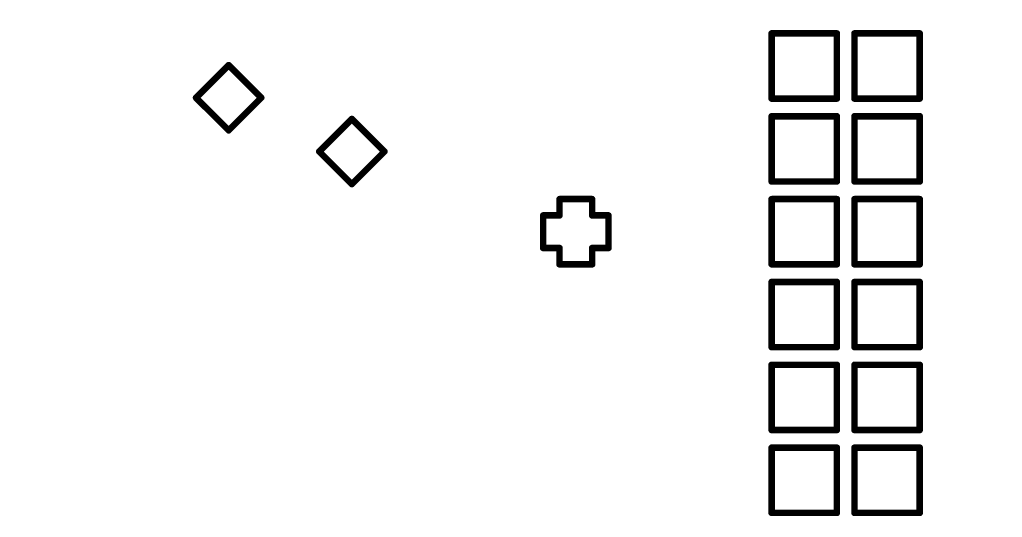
# Model space of a CAD drawing. Header units: millimetres. Extents: x -55 to 2039, y 0 to 512.
# Drawn here: x 207.3 to 237.42, y 230.56 to 245.82 of the extents above; entities that cross this region are included whole.
import ezdxf
from ezdxf import colors
from ezdxf.entities.mleader import LeaderData, LeaderLine
from ezdxf.enums import TextEntityAlignment as Align
from ezdxf.math import Vec2, Vec3

# ---------------------------------------------------------------- set-up
doc = ezdxf.new("R2010")
doc.units = ezdxf.units.MM
doc.linetypes.add('Сплошная', pattern=[0])
doc.layers.add('Drill Drawing', color=1, linetype='Continuous')
doc.layers.add('Виды', color=30, linetype='Continuous')
doc.layers.add('текст', color=2, linetype='Continuous', lineweight=30)
doc.styles.add('GOST TYPE B', font='', dxfattribs={"height": 3.5})
doc.styles.get('GOST TYPE B').set_extended_font_data('GOST type B')

# ---------------------------------------------------------------- blocks, each defined once
blk = doc.blocks.new('Шероховатость')
at = {"lineweight": 50, "transparency": 16777216}
for p, q in [((-32.506, -11.445), (-28.785, -5)), ((-28.785, -5), (-5, -5)), ((-10.278, -11.581), (-7.16, -6.181)), ((-34.366, -8.223), (-32.506, -11.445)), ((-11.836, -8.881), (-10.278, -11.581))]:
    blk.add_line(p, q, dxfattribs=at)
at = {"layer": 'текст', "linetype": 'Continuous', "lineweight": 25, "transparency": 16777216, "insert": (-29.093, -6.142), "char_height": 5, "attachment_point": 1, "style": 'GOST TYPE B'}
blk.add_mtext_dynamic_manual_height_columns('Ra6,3{\\fGOST Type AU|b1|i0|c204|p2;(   )}', width=25.94731, gutter_width=17.5, heights=[0], dxfattribs=at)
blk = doc.blocks.new('_DotSmall')
at = {"color": 0, "linetype": 'ByBlock', "lineweight": 60, "const_width": 0.5}
blk.add_lwpolyline([(-0.0625, 0, 1), (0.0625, 0, 1)], format="xyb", close=True, dxfattribs=at)
blk = doc.blocks.new('Вид с →')
at = {"linetype": 'Continuous', "lineweight": 25, "transparency": 16777216}
for q in [(28.03, 4.046), (30.858, 4.046)]:
    blk.add_line((29.444, 2.632), q, dxfattribs=at)
blk.add_circle((32.944, 2.632), 3.5, dxfattribs=at)
blk.add_circle((32.944, 2.632), 3.5, dxfattribs=at)
at = {"linetype": 'Continuous', "lineweight": 50, "transparency": 16777216, "style": 'GOST TYPE B'}
blk.add_attdef('ВИД(_:_)', text='', height=7, dxfattribs=at).set_placement((27.226, 3.5), align=Align.MIDDLE_RIGHT)

msp = doc.modelspace()

# ---------------------------------------------------------------- linework, layer by layer
at = {"layer": 'Drill Drawing'}
for points in [[(230.3456, 245.3945, 0.2, 0.2, 0), (232.3456, 245.3945, 0.2, 0.2, 0)], [(230.3456, 243.3945, 0.2, 0.2, 0), (230.3456, 245.3945, 0.2, 0.2, 0)], [(232.3456, 243.3945, 0.2, 0.2, 0), (232.3456, 245.3945, 0.2, 0.2, 0)], [(232.8856, 245.3945, 0.2, 0.2, 0), (234.8856, 245.3945, 0.2, 0.2, 0)], [(232.8856, 243.3945, 0.2, 0.2, 0), (232.8856, 245.3945, 0.2, 0.2, 0)], [(234.8856, 243.3945, 0.2, 0.2, 0), (234.8856, 245.3945, 0.2, 0.2, 0)], [(212.7056, 243.4215, 0.2, 0.2, 0), (213.7056, 244.4215, 0.2, 0.2, 0)], [(213.7056, 244.4215, 0.2, 0.2, 0), (214.7056, 243.4215, 0.2, 0.2, 0)], [(212.7056, 243.4215, 0.2, 0.2, 0), (213.7056, 242.4215, 0.2, 0.2, 0)], [(213.7056, 242.4215, 0.2, 0.2, 0), (214.7056, 243.4215, 0.2, 0.2, 0)], [(230.3456, 243.3945, 0.2, 0.2, 0), (232.3456, 243.3945, 0.2, 0.2, 0)], [(232.8856, 243.3945, 0.2, 0.2, 0), (234.8856, 243.3945, 0.2, 0.2, 0)], [(216.4806, 241.7715, 0.2, 0.2, 0), (217.4806, 242.7715, 0.2, 0.2, 0)], [(217.4806, 242.7715, 0.2, 0.2, 0), (218.4806, 241.7715, 0.2, 0.2, 0)], [(230.3456, 242.8545, 0.2, 0.2, 0), (232.3456, 242.8545, 0.2, 0.2, 0)], [(230.3456, 240.8545, 0.2, 0.2, 0), (230.3456, 242.8545, 0.2, 0.2, 0)], [(232.3456, 240.8545, 0.2, 0.2, 0), (232.3456, 242.8545, 0.2, 0.2, 0)], [(232.8856, 242.8545, 0.2, 0.2, 0), (234.8856, 242.8545, 0.2, 0.2, 0)], [(232.8856, 240.8545, 0.2, 0.2, 0), (232.8856, 242.8545, 0.2, 0.2, 0)], [(234.8856, 240.8545, 0.2, 0.2, 0), (234.8856, 242.8545, 0.2, 0.2, 0)], [(216.4806, 241.7715, 0.2, 0.2, 0), (217.4806, 240.7715, 0.2, 0.2, 0)], [(217.4806, 240.7715, 0.2, 0.2, 0), (218.4806, 241.7715, 0.2, 0.2, 0)], [(230.3456, 240.8545, 0.2, 0.2, 0), (232.3456, 240.8545, 0.2, 0.2, 0)], [(232.8856, 240.8545, 0.2, 0.2, 0), (234.8856, 240.8545, 0.2, 0.2, 0)], [(223.8456, 239.8145, 0.2, 0.2, 0), (223.8456, 240.3145, 0.2, 0.2, 0)], [(223.8456, 240.3145, 0.2, 0.2, 0), (224.8456, 240.3145, 0.2, 0.2, 0)], [(224.8456, 239.8145, 0.2, 0.2, 0), (224.8456, 240.3145, 0.2, 0.2, 0)], [(230.3456, 240.3145, 0.2, 0.2, 0), (232.3456, 240.3145, 0.2, 0.2, 0)], [(230.3456, 238.3145, 0.2, 0.2, 0), (230.3456, 240.3145, 0.2, 0.2, 0)], [(232.3456, 238.3145, 0.2, 0.2, 0), (232.3456, 240.3145, 0.2, 0.2, 0)], [(232.8856, 240.3145, 0.2, 0.2, 0), (234.8856, 240.3145, 0.2, 0.2, 0)], [(232.8856, 238.3145, 0.2, 0.2, 0), (232.8856, 240.3145, 0.2, 0.2, 0)], [(234.8856, 238.3145, 0.2, 0.2, 0), (234.8856, 240.3145, 0.2, 0.2, 0)], [(223.3456, 238.8145, 0.2, 0.2, 0), (223.3456, 239.8145, 0.2, 0.2, 0)], [(223.3456, 239.8145, 0.2, 0.2, 0), (223.8456, 239.8145, 0.2, 0.2, 0)], [(224.8456, 239.8145, 0.2, 0.2, 0), (225.3456, 239.8145, 0.2, 0.2, 0)], [(225.3456, 238.8145, 0.2, 0.2, 0), (225.3456, 239.8145, 0.2, 0.2, 0)], [(223.3456, 238.8145, 0.2, 0.2, 0), (223.8456, 238.8145, 0.2, 0.2, 0)], [(223.8456, 238.3145, 0.2, 0.2, 0), (223.8456, 238.8145, 0.2, 0.2, 0)], [(224.8456, 238.8145, 0.2, 0.2, 0), (225.3456, 238.8145, 0.2, 0.2, 0)], [(224.8456, 238.3145, 0.2, 0.2, 0), (224.8456, 238.8145, 0.2, 0.2, 0)], [(223.8456, 238.3145, 0.2, 0.2, 0), (224.8456, 238.3145, 0.2, 0.2, 0)], [(230.3456, 238.3145, 0.2, 0.2, 0), (232.3456, 238.3145, 0.2, 0.2, 0)], [(232.8856, 238.3145, 0.2, 0.2, 0), (234.8856, 238.3145, 0.2, 0.2, 0)], [(230.3456, 237.7745, 0.2, 0.2, 0), (232.3456, 237.7745, 0.2, 0.2, 0)], [(230.3456, 235.7745, 0.2, 0.2, 0), (230.3456, 237.7745, 0.2, 0.2, 0)], [(232.3456, 235.7745, 0.2, 0.2, 0), (232.3456, 237.7745, 0.2, 0.2, 0)], [(232.8856, 237.7745, 0.2, 0.2, 0), (234.8856, 237.7745, 0.2, 0.2, 0)], [(232.8856, 235.7745, 0.2, 0.2, 0), (232.8856, 237.7745, 0.2, 0.2, 0)], [(234.8856, 235.7745, 0.2, 0.2, 0), (234.8856, 237.7745, 0.2, 0.2, 0)], [(230.3456, 235.7745, 0.2, 0.2, 0), (232.3456, 235.7745, 0.2, 0.2, 0)], [(232.8856, 235.7745, 0.2, 0.2, 0), (234.8856, 235.7745, 0.2, 0.2, 0)], [(230.3456, 235.2345, 0.2, 0.2, 0), (232.3456, 235.2345, 0.2, 0.2, 0)], [(230.3456, 233.2345, 0.2, 0.2, 0), (230.3456, 235.2345, 0.2, 0.2, 0)], [(232.3456, 233.2345, 0.2, 0.2, 0), (232.3456, 235.2345, 0.2, 0.2, 0)], [(232.8856, 235.2345, 0.2, 0.2, 0), (234.8856, 235.2345, 0.2, 0.2, 0)], [(232.8856, 233.2345, 0.2, 0.2, 0), (232.8856, 235.2345, 0.2, 0.2, 0)], [(234.8856, 233.2345, 0.2, 0.2, 0), (234.8856, 235.2345, 0.2, 0.2, 0)], [(230.3456, 233.2345, 0.2, 0.2, 0), (232.3456, 233.2345, 0.2, 0.2, 0)], [(232.8856, 233.2345, 0.2, 0.2, 0), (234.8856, 233.2345, 0.2, 0.2, 0)], [(230.3456, 232.6945, 0.2, 0.2, 0), (232.3456, 232.6945, 0.2, 0.2, 0)], [(230.3456, 230.6945, 0.2, 0.2, 0), (230.3456, 232.6945, 0.2, 0.2, 0)], [(232.3456, 230.6945, 0.2, 0.2, 0), (232.3456, 232.6945, 0.2, 0.2, 0)], [(232.8856, 232.6945, 0.2, 0.2, 0), (234.8856, 232.6945, 0.2, 0.2, 0)], [(232.8856, 230.6945, 0.2, 0.2, 0), (232.8856, 232.6945, 0.2, 0.2, 0)], [(234.8856, 230.6945, 0.2, 0.2, 0), (234.8856, 232.6945, 0.2, 0.2, 0)], [(230.3456, 230.6945, 0.2, 0.2, 0), (232.3456, 230.6945, 0.2, 0.2, 0)], [(232.8856, 230.6945, 0.2, 0.2, 0), (234.8856, 230.6945, 0.2, 0.2, 0)]]:
    msp.add_lwpolyline(points, format="xyseb", dxfattribs=at)
for points in [[(230.2956, 245.3945, 0.1, 0.1, 1), (230.3956, 245.3945, 0.1, 0.1, 1)], [(230.2956, 245.3945, 0.1, 0.1, 1), (230.3956, 245.3945, 0.1, 0.1, 1)], [(232.2956, 245.3945, 0.1, 0.1, 1), (232.3956, 245.3945, 0.1, 0.1, 1)], [(232.2956, 245.3945, 0.1, 0.1, 1), (232.3956, 245.3945, 0.1, 0.1, 1)], [(232.8356, 245.3945, 0.1, 0.1, 1), (232.9356, 245.3945, 0.1, 0.1, 1)], [(232.8356, 245.3945, 0.1, 0.1, 1), (232.9356, 245.3945, 0.1, 0.1, 1)], [(234.8356, 245.3945, 0.1, 0.1, 1), (234.9356, 245.3945, 0.1, 0.1, 1)], [(234.8356, 245.3945, 0.1, 0.1, 1), (234.9356, 245.3945, 0.1, 0.1, 1)], [(213.6556, 244.4215, 0.1, 0.1, 1), (213.7556, 244.4215, 0.1, 0.1, 1)], [(213.6556, 244.4215, 0.1, 0.1, 1), (213.7556, 244.4215, 0.1, 0.1, 1)], [(212.6556, 243.4215, 0.1, 0.1, 1), (212.7556, 243.4215, 0.1, 0.1, 1)], [(212.6556, 243.4215, 0.1, 0.1, 1), (212.7556, 243.4215, 0.1, 0.1, 1)], [(214.6556, 243.4215, 0.1, 0.1, 1), (214.7556, 243.4215, 0.1, 0.1, 1)], [(214.6556, 243.4215, 0.1, 0.1, 1), (214.7556, 243.4215, 0.1, 0.1, 1)], [(230.2956, 243.3945, 0.1, 0.1, 1), (230.3956, 243.3945, 0.1, 0.1, 1)], [(230.2956, 243.3945, 0.1, 0.1, 1), (230.3956, 243.3945, 0.1, 0.1, 1)], [(232.2956, 243.3945, 0.1, 0.1, 1), (232.3956, 243.3945, 0.1, 0.1, 1)], [(232.2956, 243.3945, 0.1, 0.1, 1), (232.3956, 243.3945, 0.1, 0.1, 1)], [(232.8356, 243.3945, 0.1, 0.1, 1), (232.9356, 243.3945, 0.1, 0.1, 1)], [(232.8356, 243.3945, 0.1, 0.1, 1), (232.9356, 243.3945, 0.1, 0.1, 1)], [(234.8356, 243.3945, 0.1, 0.1, 1), (234.9356, 243.3945, 0.1, 0.1, 1)], [(234.8356, 243.3945, 0.1, 0.1, 1), (234.9356, 243.3945, 0.1, 0.1, 1)], [(217.4306, 242.7715, 0.1, 0.1, 1), (217.5306, 242.7715, 0.1, 0.1, 1)], [(217.4306, 242.7715, 0.1, 0.1, 1), (217.5306, 242.7715, 0.1, 0.1, 1)], [(230.2956, 242.8545, 0.1, 0.1, 1), (230.3956, 242.8545, 0.1, 0.1, 1)], [(230.2956, 242.8545, 0.1, 0.1, 1), (230.3956, 242.8545, 0.1, 0.1, 1)], [(232.2956, 242.8545, 0.1, 0.1, 1), (232.3956, 242.8545, 0.1, 0.1, 1)], [(232.2956, 242.8545, 0.1, 0.1, 1), (232.3956, 242.8545, 0.1, 0.1, 1)], [(232.8356, 242.8545, 0.1, 0.1, 1), (232.9356, 242.8545, 0.1, 0.1, 1)], [(232.8356, 242.8545, 0.1, 0.1, 1), (232.9356, 242.8545, 0.1, 0.1, 1)], [(234.8356, 242.8545, 0.1, 0.1, 1), (234.9356, 242.8545, 0.1, 0.1, 1)], [(234.8356, 242.8545, 0.1, 0.1, 1), (234.9356, 242.8545, 0.1, 0.1, 1)], [(213.6556, 242.4215, 0.1, 0.1, 1), (213.7556, 242.4215, 0.1, 0.1, 1)], [(213.6556, 242.4215, 0.1, 0.1, 1), (213.7556, 242.4215, 0.1, 0.1, 1)], [(216.4306, 241.7715, 0.1, 0.1, 1), (216.5306, 241.7715, 0.1, 0.1, 1)], [(216.4306, 241.7715, 0.1, 0.1, 1), (216.5306, 241.7715, 0.1, 0.1, 1)], [(218.4306, 241.7715, 0.1, 0.1, 1), (218.5306, 241.7715, 0.1, 0.1, 1)], [(218.4306, 241.7715, 0.1, 0.1, 1), (218.5306, 241.7715, 0.1, 0.1, 1)], [(230.2956, 240.8545, 0.1, 0.1, 1), (230.3956, 240.8545, 0.1, 0.1, 1)], [(230.2956, 240.8545, 0.1, 0.1, 1), (230.3956, 240.8545, 0.1, 0.1, 1)], [(232.2956, 240.8545, 0.1, 0.1, 1), (232.3956, 240.8545, 0.1, 0.1, 1)], [(232.2956, 240.8545, 0.1, 0.1, 1), (232.3956, 240.8545, 0.1, 0.1, 1)], [(232.8356, 240.8545, 0.1, 0.1, 1), (232.9356, 240.8545, 0.1, 0.1, 1)], [(232.8356, 240.8545, 0.1, 0.1, 1), (232.9356, 240.8545, 0.1, 0.1, 1)], [(234.8356, 240.8545, 0.1, 0.1, 1), (234.9356, 240.8545, 0.1, 0.1, 1)], [(234.8356, 240.8545, 0.1, 0.1, 1), (234.9356, 240.8545, 0.1, 0.1, 1)], [(217.4306, 240.7715, 0.1, 0.1, 1), (217.5306, 240.7715, 0.1, 0.1, 1)], [(217.4306, 240.7715, 0.1, 0.1, 1), (217.5306, 240.7715, 0.1, 0.1, 1)], [(223.7956, 240.3145, 0.1, 0.1, 1), (223.8956, 240.3145, 0.1, 0.1, 1)], [(223.7956, 240.3145, 0.1, 0.1, 1), (223.8956, 240.3145, 0.1, 0.1, 1)], [(224.7956, 240.3145, 0.1, 0.1, 1), (224.8956, 240.3145, 0.1, 0.1, 1)], [(224.7956, 240.3145, 0.1, 0.1, 1), (224.8956, 240.3145, 0.1, 0.1, 1)], [(230.2956, 240.3145, 0.1, 0.1, 1), (230.3956, 240.3145, 0.1, 0.1, 1)], [(230.2956, 240.3145, 0.1, 0.1, 1), (230.3956, 240.3145, 0.1, 0.1, 1)], [(232.2956, 240.3145, 0.1, 0.1, 1), (232.3956, 240.3145, 0.1, 0.1, 1)], [(232.2956, 240.3145, 0.1, 0.1, 1), (232.3956, 240.3145, 0.1, 0.1, 1)], [(232.8356, 240.3145, 0.1, 0.1, 1), (232.9356, 240.3145, 0.1, 0.1, 1)], [(232.8356, 240.3145, 0.1, 0.1, 1), (232.9356, 240.3145, 0.1, 0.1, 1)], [(234.8356, 240.3145, 0.1, 0.1, 1), (234.9356, 240.3145, 0.1, 0.1, 1)], [(234.8356, 240.3145, 0.1, 0.1, 1), (234.9356, 240.3145, 0.1, 0.1, 1)], [(223.2956, 239.8145, 0.1, 0.1, 1), (223.3956, 239.8145, 0.1, 0.1, 1)], [(223.2956, 239.8145, 0.1, 0.1, 1), (223.3956, 239.8145, 0.1, 0.1, 1)], [(223.7956, 239.8145, 0.1, 0.1, 1), (223.8956, 239.8145, 0.1, 0.1, 1)], [(223.7956, 239.8145, 0.1, 0.1, 1), (223.8956, 239.8145, 0.1, 0.1, 1)], [(224.7956, 239.8145, 0.1, 0.1, 1), (224.8956, 239.8145, 0.1, 0.1, 1)], [(224.7956, 239.8145, 0.1, 0.1, 1), (224.8956, 239.8145, 0.1, 0.1, 1)], [(225.2956, 239.8145, 0.1, 0.1, 1), (225.3956, 239.8145, 0.1, 0.1, 1)], [(225.2956, 239.8145, 0.1, 0.1, 1), (225.3956, 239.8145, 0.1, 0.1, 1)], [(223.2956, 238.8145, 0.1, 0.1, 1), (223.3956, 238.8145, 0.1, 0.1, 1)], [(223.2956, 238.8145, 0.1, 0.1, 1), (223.3956, 238.8145, 0.1, 0.1, 1)], [(223.7956, 238.8145, 0.1, 0.1, 1), (223.8956, 238.8145, 0.1, 0.1, 1)], [(223.7956, 238.8145, 0.1, 0.1, 1), (223.8956, 238.8145, 0.1, 0.1, 1)], [(224.7956, 238.8145, 0.1, 0.1, 1), (224.8956, 238.8145, 0.1, 0.1, 1)], [(224.7956, 238.8145, 0.1, 0.1, 1), (224.8956, 238.8145, 0.1, 0.1, 1)], [(225.2956, 238.8145, 0.1, 0.1, 1), (225.3956, 238.8145, 0.1, 0.1, 1)], [(225.2956, 238.8145, 0.1, 0.1, 1), (225.3956, 238.8145, 0.1, 0.1, 1)], [(223.7956, 238.3145, 0.1, 0.1, 1), (223.8956, 238.3145, 0.1, 0.1, 1)], [(223.7956, 238.3145, 0.1, 0.1, 1), (223.8956, 238.3145, 0.1, 0.1, 1)], [(224.7956, 238.3145, 0.1, 0.1, 1), (224.8956, 238.3145, 0.1, 0.1, 1)], [(224.7956, 238.3145, 0.1, 0.1, 1), (224.8956, 238.3145, 0.1, 0.1, 1)], [(230.2956, 238.3145, 0.1, 0.1, 1), (230.3956, 238.3145, 0.1, 0.1, 1)], [(230.2956, 238.3145, 0.1, 0.1, 1), (230.3956, 238.3145, 0.1, 0.1, 1)], [(232.2956, 238.3145, 0.1, 0.1, 1), (232.3956, 238.3145, 0.1, 0.1, 1)], [(232.2956, 238.3145, 0.1, 0.1, 1), (232.3956, 238.3145, 0.1, 0.1, 1)], [(232.8356, 238.3145, 0.1, 0.1, 1), (232.9356, 238.3145, 0.1, 0.1, 1)], [(232.8356, 238.3145, 0.1, 0.1, 1), (232.9356, 238.3145, 0.1, 0.1, 1)], [(234.8356, 238.3145, 0.1, 0.1, 1), (234.9356, 238.3145, 0.1, 0.1, 1)], [(234.8356, 238.3145, 0.1, 0.1, 1), (234.9356, 238.3145, 0.1, 0.1, 1)], [(230.2956, 237.7745, 0.1, 0.1, 1), (230.3956, 237.7745, 0.1, 0.1, 1)], [(230.2956, 237.7745, 0.1, 0.1, 1), (230.3956, 237.7745, 0.1, 0.1, 1)], [(232.2956, 237.7745, 0.1, 0.1, 1), (232.3956, 237.7745, 0.1, 0.1, 1)], [(232.2956, 237.7745, 0.1, 0.1, 1), (232.3956, 237.7745, 0.1, 0.1, 1)], [(232.8356, 237.7745, 0.1, 0.1, 1), (232.9356, 237.7745, 0.1, 0.1, 1)], [(232.8356, 237.7745, 0.1, 0.1, 1), (232.9356, 237.7745, 0.1, 0.1, 1)], [(234.8356, 237.7745, 0.1, 0.1, 1), (234.9356, 237.7745, 0.1, 0.1, 1)], [(234.8356, 237.7745, 0.1, 0.1, 1), (234.9356, 237.7745, 0.1, 0.1, 1)], [(230.2956, 235.7745, 0.1, 0.1, 1), (230.3956, 235.7745, 0.1, 0.1, 1)], [(230.2956, 235.7745, 0.1, 0.1, 1), (230.3956, 235.7745, 0.1, 0.1, 1)], [(232.2956, 235.7745, 0.1, 0.1, 1), (232.3956, 235.7745, 0.1, 0.1, 1)], [(232.2956, 235.7745, 0.1, 0.1, 1), (232.3956, 235.7745, 0.1, 0.1, 1)], [(232.8356, 235.7745, 0.1, 0.1, 1), (232.9356, 235.7745, 0.1, 0.1, 1)], [(232.8356, 235.7745, 0.1, 0.1, 1), (232.9356, 235.7745, 0.1, 0.1, 1)], [(234.8356, 235.7745, 0.1, 0.1, 1), (234.9356, 235.7745, 0.1, 0.1, 1)], [(234.8356, 235.7745, 0.1, 0.1, 1), (234.9356, 235.7745, 0.1, 0.1, 1)], [(230.2956, 235.2345, 0.1, 0.1, 1), (230.3956, 235.2345, 0.1, 0.1, 1)], [(230.2956, 235.2345, 0.1, 0.1, 1), (230.3956, 235.2345, 0.1, 0.1, 1)], [(232.2956, 235.2345, 0.1, 0.1, 1), (232.3956, 235.2345, 0.1, 0.1, 1)], [(232.2956, 235.2345, 0.1, 0.1, 1), (232.3956, 235.2345, 0.1, 0.1, 1)], [(232.8356, 235.2345, 0.1, 0.1, 1), (232.9356, 235.2345, 0.1, 0.1, 1)], [(232.8356, 235.2345, 0.1, 0.1, 1), (232.9356, 235.2345, 0.1, 0.1, 1)], [(234.8356, 235.2345, 0.1, 0.1, 1), (234.9356, 235.2345, 0.1, 0.1, 1)], [(234.8356, 235.2345, 0.1, 0.1, 1), (234.9356, 235.2345, 0.1, 0.1, 1)], [(230.2956, 233.2345, 0.1, 0.1, 1), (230.3956, 233.2345, 0.1, 0.1, 1)], [(230.2956, 233.2345, 0.1, 0.1, 1), (230.3956, 233.2345, 0.1, 0.1, 1)], [(232.2956, 233.2345, 0.1, 0.1, 1), (232.3956, 233.2345, 0.1, 0.1, 1)], [(232.2956, 233.2345, 0.1, 0.1, 1), (232.3956, 233.2345, 0.1, 0.1, 1)], [(232.8356, 233.2345, 0.1, 0.1, 1), (232.9356, 233.2345, 0.1, 0.1, 1)], [(232.8356, 233.2345, 0.1, 0.1, 1), (232.9356, 233.2345, 0.1, 0.1, 1)], [(234.8356, 233.2345, 0.1, 0.1, 1), (234.9356, 233.2345, 0.1, 0.1, 1)], [(234.8356, 233.2345, 0.1, 0.1, 1), (234.9356, 233.2345, 0.1, 0.1, 1)], [(230.2956, 232.6945, 0.1, 0.1, 1), (230.3956, 232.6945, 0.1, 0.1, 1)], [(230.2956, 232.6945, 0.1, 0.1, 1), (230.3956, 232.6945, 0.1, 0.1, 1)], [(232.2956, 232.6945, 0.1, 0.1, 1), (232.3956, 232.6945, 0.1, 0.1, 1)], [(232.2956, 232.6945, 0.1, 0.1, 1), (232.3956, 232.6945, 0.1, 0.1, 1)], [(232.8356, 232.6945, 0.1, 0.1, 1), (232.9356, 232.6945, 0.1, 0.1, 1)], [(232.8356, 232.6945, 0.1, 0.1, 1), (232.9356, 232.6945, 0.1, 0.1, 1)], [(234.8356, 232.6945, 0.1, 0.1, 1), (234.9356, 232.6945, 0.1, 0.1, 1)], [(234.8356, 232.6945, 0.1, 0.1, 1), (234.9356, 232.6945, 0.1, 0.1, 1)], [(230.2956, 230.6945, 0.1, 0.1, 1), (230.3956, 230.6945, 0.1, 0.1, 1)], [(230.2956, 230.6945, 0.1, 0.1, 1), (230.3956, 230.6945, 0.1, 0.1, 1)], [(232.2956, 230.6945, 0.1, 0.1, 1), (232.3956, 230.6945, 0.1, 0.1, 1)], [(232.2956, 230.6945, 0.1, 0.1, 1), (232.3956, 230.6945, 0.1, 0.1, 1)], [(232.8356, 230.6945, 0.1, 0.1, 1), (232.9356, 230.6945, 0.1, 0.1, 1)], [(232.8356, 230.6945, 0.1, 0.1, 1), (232.9356, 230.6945, 0.1, 0.1, 1)], [(234.8356, 230.6945, 0.1, 0.1, 1), (234.9356, 230.6945, 0.1, 0.1, 1)], [(234.8356, 230.6945, 0.1, 0.1, 1), (234.9356, 230.6945, 0.1, 0.1, 1)]]:
    msp.add_lwpolyline(points, format="xyseb", close=True, dxfattribs=at)

# ---------------------------------------------------------------- leaders
at = {"linetype": 'Continuous', "lineweight": 25}
ml = msp.add_multileader_block('Standard', dxfattribs=at)
ml.set_content('Шероховатость', color=256)
ml.set_leader_properties(linetype='Сплошная', lineweight=25)
ml.set_arrow_properties(name='DOTSMALL')
ml.build(insert=Vec2(0, 0))
ml.multileader.update_dxf_attribs({"leader_type": 0, "has_dogleg": 0, "text_left_attachment_type": 6, "text_right_attachment_type": 6, "dogleg_length": 0.3, "arrow_head_size": 1, "block_connection_type": 1})
ctx = ml.context
ctx.base_point, ctx.char_height, ctx.arrow_head_size, ctx.landing_gap_size, ctx.plane_origin = Vec3(608.1585, 432.5126), 3.5, 1, 1, Vec3(608.1585, 432.5126)
ctx.left_attachment, ctx.right_attachment, ctx.attachment_type = 6, 6, 1
notes = []
notes.append((ctx, [(0, (0, 0, 0), (0, 0), (1, 0), 1, [])]))
ctx.block.insert = Vec3(608.1585, 432.5126)
at = {"layer": 'Виды', "linetype": 'Continuous', "lineweight": 25}
ml = msp.add_multileader_block('Standard', dxfattribs=at)
ml.set_content('Вид с →', color=256)
ml.set_attribute('ВИД(_:_)', 'А(2:1)', width=0)
ml.set_leader_properties(linetype='Сплошная', lineweight=25)
ml.set_arrow_properties(name='DOTSMALL')
ml.build(insert=Vec2(0, 0))
ml.multileader.update_dxf_attribs({"leader_type": 0, "has_dogleg": 0, "text_left_attachment_type": 6, "text_right_attachment_type": 6, "dogleg_length": 0.3, "arrow_head_size": 1, "block_connection_type": 1})
ctx = ml.context
ctx.base_point, ctx.char_height, ctx.arrow_head_size, ctx.landing_gap_size, ctx.plane_origin = Vec3(1329.0713, 395.8731), 3.5, 1, 1, Vec3(1329.0713, 395.8731)
ctx.left_attachment, ctx.right_attachment, ctx.attachment_type = 6, 6, 1
notes.append((ctx, [(0, (0, 0, 0), (0, 0), (1, 0), 1, [])]))
ctx.block.insert = Vec3(1329.0713, 395.8731)
ml = msp.add_multileader_block('Standard', dxfattribs=at)
ml.set_content('Вид с →', color=256)
ml.set_attribute('ВИД(_:_)', 'Б(4:1)', width=0)
ml.set_leader_properties(linetype='Сплошная', lineweight=25)
ml.set_arrow_properties(name='DOTSMALL')
ml.build(insert=Vec2(0, 0))
ml.multileader.update_dxf_attribs({"leader_type": 0, "has_dogleg": 0, "text_left_attachment_type": 6, "text_right_attachment_type": 6, "dogleg_length": 0.3, "arrow_head_size": 1, "block_connection_type": 1})
ctx = ml.context
ctx.base_point, ctx.char_height, ctx.arrow_head_size, ctx.landing_gap_size, ctx.plane_origin = Vec3(1332.1634, 311.4002), 3.5, 1, 1, Vec3(1332.1634, 311.4002)
ctx.left_attachment, ctx.right_attachment, ctx.attachment_type = 6, 6, 1
notes.append((ctx, [(0, (0, 0, 0), (0, 0), (1, 0), 1, [])]))
ctx.block.insert = Vec3(1332.1634, 311.4002)
for ctx, leaders in notes:
    for number, flags, end, landing, length, lines in leaders:
        leader = LeaderData()
        leader.index, (leader.has_last_leader_line, leader.has_dogleg_vector, leader.attachment_direction) = number, flags
        leader.last_leader_point, leader.dogleg_vector, leader.dogleg_length = Vec3(end), Vec3(landing), length
        for number, points, colour, breaks in lines:
            line = LeaderLine()
            line.index, line.vertices, line.color, line.breaks = number, Vec3.list(points), colors.encode_raw_color(colour), breaks
            leader.lines.append(line)
        ctx.leaders.append(leader)

doc.saveas('drawing.dxf')
